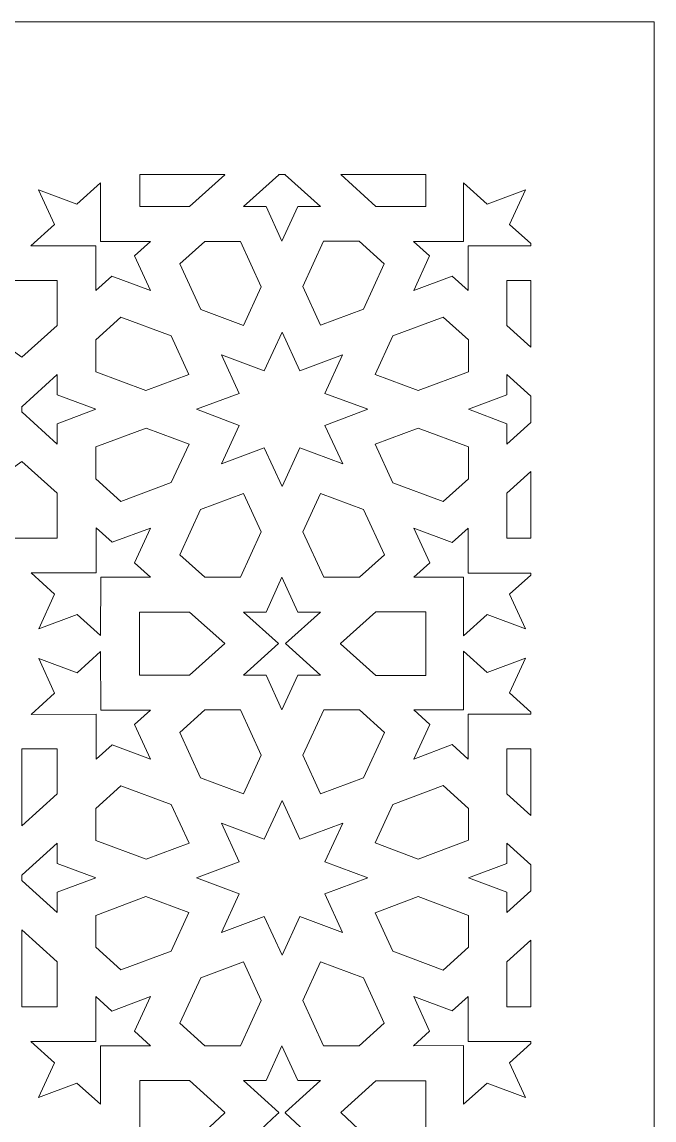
# Model space of a CAD drawing. Header units: millimetres. Extents: x -167 to 167, y -425 to 425.
# Drawn here: x 85.4 to 167, y 282.9 to 424.7 of the extents above; entities that cross this region are included whole.
import ezdxf

# ---------------------------------------------------------------- set-up
doc = ezdxf.new("R2010")
doc.units = ezdxf.units.MM
doc.header["$MEASUREMENT"] = 0
doc.layers.add('Layer 1', color=18, linetype='Continuous', true_color=0x000000)

msp = doc.modelspace()

# ---------------------------------------------------------------- linework, layer by layer
at = {"layer": 'Layer 1', "color": 250, "lineweight": 9, "true_color": 0x333333}
msp.add_lwpolyline([(-167.02, -424.72), (167.02, -424.72), (167.02, 424.72), (-167.02, 424.72)], close=True, dxfattribs=at)
for points, knots in [([(111.58, 405), (111.58, 405), (111.61, 404.98), (111.61, 404.98), (111.61, 404.98), (107.07, 400.87), (107.07, 400.87), (107.07, 400.87), (100.62, 400.87), (100.62, 400.87), (100.62, 400.87), (100.62, 405), (100.62, 405), (100.62, 405), (111.58, 405), (111.58, 405)], [0, 0, 0, 0, 0.2, 0.2, 0.2, 0.4, 0.4, 0.4, 0.6, 0.6, 0.6, 0.8, 0.8, 0.8, 1, 1, 1, 1]), ([(118.57, 404.97), (118.58, 404.97), (118.55, 405), (118.55, 405), (118.55, 405), (119.45, 405), (119.45, 405), (119.45, 405), (119.42, 404.97), (119.42, 404.97), (119.42, 404.97), (123.97, 400.87), (123.97, 400.87), (123.97, 400.87), (121.05, 400.87), (121.05, 400.87), (121.05, 400.87), (118.99, 396.39), (118.99, 396.39), (118.99, 396.39), (116.94, 400.87), (116.94, 400.87), (116.94, 400.87), (114.02, 400.87), (114.02, 400.87), (114.02, 400.87), (118.57, 404.97), (118.57, 404.97)], [0, 0, 0, 0, 0.090909, 0.090909, 0.090909, 0.181818, 0.181818, 0.181818, 0.454545, 0.454545, 0.454545, 0.545455, 0.545455, 0.545455, 0.636364, 0.636364, 0.636364, 0.727273, 0.727273, 0.727273, 0.818182, 0.818182, 0.818182, 0.909091, 0.909091, 0.909091, 1, 1, 1, 1]), ([(137.56, 405), (137.56, 405), (137.56, 400.89), (137.56, 400.89), (137.56, 400.89), (131.11, 400.89), (131.11, 400.89), (131.11, 400.89), (126.57, 405), (126.57, 405), (126.57, 405), (137.56, 405), (137.56, 405)], [0, 0, 0, 0, 0.25, 0.25, 0.25, 0.5, 0.5, 0.5, 0.75, 0.75, 0.75, 1, 1, 1, 1]), ([(89.61, 398.56), (89.61, 398.56), (87.56, 403.04), (87.56, 403.04), (87.56, 403.04), (92.52, 401.19), (92.52, 401.19), (92.52, 401.19), (95.56, 403.93), (95.56, 403.93), (95.56, 403.93), (95.57, 396.36), (95.57, 396.36), (95.57, 396.36), (102, 396.36), (102, 396.36), (102, 396.36), (99.94, 394.5), (99.94, 394.5), (99.94, 394.5), (102, 390.02), (102, 390.02), (102, 390.02), (97.03, 391.88), (97.03, 391.88), (97.03, 391.88), (94.97, 390.02), (94.97, 390.02), (94.97, 390.02), (94.97, 395.82), (94.97, 395.82), (94.97, 395.82), (86.57, 395.82), (86.57, 395.82), (86.57, 395.82), (89.61, 398.56), (89.61, 398.56)], [0, 0, 0, 0, 0.083333, 0.083333, 0.083333, 0.166667, 0.166667, 0.166667, 0.25, 0.25, 0.25, 0.333333, 0.333333, 0.333333, 0.416667, 0.416667, 0.416667, 0.5, 0.5, 0.5, 0.583333, 0.583333, 0.583333, 0.666667, 0.666667, 0.666667, 0.75, 0.75, 0.75, 0.833333, 0.833333, 0.833333, 0.916667, 0.916667, 0.916667, 1, 1, 1, 1]), ([(142.43, 396.36), (142.43, 396.36), (142.43, 403.92), (142.43, 403.92), (142.43, 403.92), (145.47, 401.19), (145.47, 401.19), (145.47, 401.19), (150.44, 403.04), (150.44, 403.04), (150.44, 403.04), (148.38, 398.56), (148.38, 398.56), (148.38, 398.56), (151.12, 396.09), (151.12, 396.09), (151.12, 396.09), (151.12, 395.81), (151.12, 395.81), (151.12, 395.81), (143.02, 395.82), (143.02, 395.82), (143.02, 395.82), (143.03, 390.02), (143.03, 390.02), (143.03, 390.02), (140.96, 391.88), (140.96, 391.88), (140.96, 391.88), (136, 390.02), (136, 390.02), (136, 390.02), (138.05, 394.5), (138.05, 394.5), (138.05, 394.5), (135.99, 396.36), (135.99, 396.36), (135.99, 396.36), (142.43, 396.36), (142.43, 396.36)], [0, 0, 0, 0, 0.076923, 0.076923, 0.076923, 0.153846, 0.153846, 0.153846, 0.230769, 0.230769, 0.230769, 0.307692, 0.307692, 0.307692, 0.384615, 0.384615, 0.384615, 0.461538, 0.461538, 0.461538, 0.538462, 0.538462, 0.538462, 0.615385, 0.615385, 0.615385, 0.692308, 0.692308, 0.692308, 0.769231, 0.769231, 0.769231, 0.846154, 0.846154, 0.846154, 0.923077, 0.923077, 0.923077, 1, 1, 1, 1]), ([(109.03, 396.37), (109.03, 396.37), (113.63, 396.38), (113.63, 396.38), (113.63, 396.38), (116.32, 390.51), (116.32, 390.51), (116.32, 390.51), (114.03, 385.53), (114.03, 385.53), (114.03, 385.53), (108.5, 387.6), (108.5, 387.6), (108.5, 387.6), (105.8, 393.46), (105.8, 393.46), (105.8, 393.46), (109.03, 396.37), (109.03, 396.37)], [0, 0, 0, 0, 0.166667, 0.166667, 0.166667, 0.333333, 0.333333, 0.333333, 0.5, 0.5, 0.5, 0.666667, 0.666667, 0.666667, 0.833333, 0.833333, 0.833333, 1, 1, 1, 1]), ([(124.37, 396.41), (124.37, 396.41), (128.94, 396.41), (128.94, 396.41), (128.94, 396.41), (132.19, 393.48), (132.19, 393.48), (132.19, 393.48), (129.5, 387.61), (129.5, 387.61), (129.5, 387.61), (123.98, 385.55), (123.98, 385.55), (123.98, 385.55), (121.68, 390.55), (121.68, 390.55), (121.68, 390.55), (124.37, 396.41), (124.37, 396.41)], [0, 0, 0, 0, 0.166667, 0.166667, 0.166667, 0.333333, 0.333333, 0.333333, 0.5, 0.5, 0.5, 0.666667, 0.666667, 0.666667, 0.833333, 0.833333, 0.833333, 1, 1, 1, 1]), ([(85.42, 391.34), (85.42, 391.34), (89.97, 391.34), (89.97, 391.34), (89.97, 391.34), (89.97, 385.52), (89.97, 385.52), (89.97, 385.52), (85.42, 381.41), (85.42, 381.41), (85.42, 381.41), (79.68, 385.52), (79.68, 385.52), (79.68, 385.52), (79.68, 391.34), (79.68, 391.34), (79.68, 391.34), (85.42, 391.34), (85.42, 391.34)], [0, 0, 0, 0, 0.166667, 0.166667, 0.166667, 0.333333, 0.333333, 0.333333, 0.5, 0.5, 0.5, 0.666667, 0.666667, 0.666667, 0.833333, 0.833333, 0.833333, 1, 1, 1, 1]), ([(151.12, 391.34), (151.12, 391.34), (151.12, 382.73), (151.12, 382.73), (151.12, 382.73), (148.02, 385.52), (148.02, 385.52), (148.02, 385.52), (148.02, 391.34), (148.02, 391.34), (148.02, 391.34), (151.12, 391.34), (151.12, 391.34)], [0, 0, 0, 0, 0.25, 0.25, 0.25, 0.5, 0.5, 0.5, 0.75, 0.75, 0.75, 1, 1, 1, 1]), ([(98.19, 386.58), (98.19, 386.58), (104.68, 384.16), (104.68, 384.16), (104.68, 384.16), (106.97, 379.17), (106.97, 379.17), (106.97, 379.17), (101.43, 377.11), (101.43, 377.11), (101.43, 377.11), (94.94, 379.53), (94.94, 379.53), (94.94, 379.53), (94.94, 383.65), (94.94, 383.65), (94.94, 383.65), (98.19, 386.58), (98.19, 386.58)], [0, 0, 0, 0, 0.166667, 0.166667, 0.166667, 0.333333, 0.333333, 0.333333, 0.5, 0.5, 0.5, 0.666667, 0.666667, 0.666667, 0.833333, 0.833333, 0.833333, 1, 1, 1, 1]), ([(133.31, 384.16), (133.31, 384.16), (139.81, 386.59), (139.81, 386.59), (139.81, 386.59), (143.06, 383.66), (143.06, 383.66), (143.06, 383.66), (143.06, 379.54), (143.06, 379.54), (143.06, 379.54), (136.56, 377.11), (136.56, 377.11), (136.56, 377.11), (131.02, 379.18), (131.02, 379.18), (131.02, 379.18), (133.31, 384.16), (133.31, 384.16)], [0, 0, 0, 0, 0.166667, 0.166667, 0.166667, 0.333333, 0.333333, 0.333333, 0.5, 0.5, 0.5, 0.666667, 0.666667, 0.666667, 0.833333, 0.833333, 0.833333, 1, 1, 1, 1]), ([(113.47, 376.75), (113.47, 376.75), (111.18, 381.74), (111.18, 381.74), (111.18, 381.74), (116.71, 379.67), (116.71, 379.67), (116.71, 379.67), (119, 384.66), (119, 384.66), (119, 384.66), (121.29, 379.68), (121.29, 379.68), (121.29, 379.68), (126.82, 381.74), (126.82, 381.74), (126.82, 381.74), (124.53, 376.75), (124.53, 376.75), (124.53, 376.75), (130.06, 374.69), (130.06, 374.69), (130.06, 374.69), (124.54, 372.62), (124.54, 372.62), (124.54, 372.62), (126.83, 367.64), (126.83, 367.64), (126.83, 367.64), (121.29, 369.7), (121.29, 369.7), (121.29, 369.7), (119, 364.71), (119, 364.71), (119, 364.71), (116.71, 369.7), (116.71, 369.7), (116.71, 369.7), (111.18, 367.63), (111.18, 367.63), (111.18, 367.63), (113.47, 372.62), (113.47, 372.62), (113.47, 372.62), (107.94, 374.69), (107.94, 374.69), (107.94, 374.69), (113.47, 376.75), (113.47, 376.75)], [0, 0, 0, 0, 0.0625, 0.0625, 0.0625, 0.125, 0.125, 0.125, 0.1875, 0.1875, 0.1875, 0.25, 0.25, 0.25, 0.3125, 0.3125, 0.3125, 0.375, 0.375, 0.375, 0.4375, 0.4375, 0.4375, 0.5, 0.5, 0.5, 0.5625, 0.5625, 0.5625, 0.625, 0.625, 0.625, 0.6875, 0.6875, 0.6875, 0.75, 0.75, 0.75, 0.8125, 0.8125, 0.8125, 0.875, 0.875, 0.875, 0.9375, 0.9375, 0.9375, 1, 1, 1, 1]), ([(85.43, 375.06), (85.43, 375.06), (89.98, 379.17), (89.98, 379.17), (89.98, 379.17), (89.98, 376.54), (89.98, 376.54), (89.98, 376.54), (94.95, 374.69), (94.95, 374.69), (94.95, 374.69), (89.98, 372.83), (89.98, 372.83), (89.98, 372.83), (89.98, 370.2), (89.98, 370.2), (89.98, 370.2), (85.44, 374.3), (85.44, 374.3), (85.44, 374.3), (85.42, 374.29), (85.42, 374.29), (85.42, 374.29), (85.42, 375.08), (85.42, 375.08), (85.42, 375.08), (85.43, 375.06), (85.43, 375.06)], [0, 0, 0, 0, 0.111111, 0.111111, 0.111111, 0.222222, 0.222222, 0.222222, 0.333333, 0.333333, 0.333333, 0.444444, 0.444444, 0.444444, 0.555556, 0.555556, 0.555556, 0.666667, 0.666667, 0.666667, 0.777778, 0.777778, 0.777778, 0.888889, 0.888889, 0.888889, 1, 1, 1, 1]), ([(148.03, 376.54), (148.03, 376.54), (148.03, 379.17), (148.03, 379.17), (148.03, 379.17), (151.12, 376.38), (151.12, 376.38), (151.12, 376.38), (151.12, 372.99), (151.12, 372.99), (151.12, 372.99), (148.03, 370.2), (148.03, 370.2), (148.03, 370.2), (148.03, 372.83), (148.03, 372.83), (148.03, 372.83), (143.06, 374.69), (143.06, 374.69), (143.06, 374.69), (148.03, 376.54), (148.03, 376.54)], [0, 0, 0, 0, 0.142857, 0.142857, 0.142857, 0.285714, 0.285714, 0.285714, 0.428571, 0.428571, 0.428571, 0.571429, 0.571429, 0.571429, 0.714286, 0.714286, 0.714286, 0.857143, 0.857143, 0.857143, 1, 1, 1, 1]), ([(101.45, 372.27), (101.45, 372.27), (106.99, 370.2), (106.99, 370.2), (106.99, 370.2), (104.7, 365.22), (104.7, 365.22), (104.7, 365.22), (98.2, 362.79), (98.2, 362.79), (98.2, 362.79), (94.95, 365.73), (94.95, 365.73), (94.95, 365.73), (94.95, 369.84), (94.95, 369.84), (94.95, 369.84), (101.45, 372.27), (101.45, 372.27)], [0, 0, 0, 0, 0.166667, 0.166667, 0.166667, 0.333333, 0.333333, 0.333333, 0.5, 0.5, 0.5, 0.666667, 0.666667, 0.666667, 0.833333, 0.833333, 0.833333, 1, 1, 1, 1]), ([(136.56, 372.26), (136.56, 372.26), (143.06, 369.83), (143.06, 369.83), (143.06, 369.83), (143.06, 365.71), (143.06, 365.71), (143.06, 365.71), (139.81, 362.78), (139.81, 362.78), (139.81, 362.78), (133.31, 365.21), (133.31, 365.21), (133.31, 365.21), (131.02, 370.19), (131.02, 370.19), (131.02, 370.19), (136.56, 372.26), (136.56, 372.26)], [0, 0, 0, 0, 0.166667, 0.166667, 0.166667, 0.333333, 0.333333, 0.333333, 0.5, 0.5, 0.5, 0.666667, 0.666667, 0.666667, 0.833333, 0.833333, 0.833333, 1, 1, 1, 1]), ([(85.42, 367.96), (85.42, 367.96), (89.97, 363.85), (89.97, 363.85), (89.97, 363.85), (89.97, 358.03), (89.97, 358.03), (89.97, 358.03), (85.42, 358.03), (85.42, 358.03), (85.42, 358.03), (79.68, 358.03), (79.68, 358.03), (79.68, 358.03), (79.68, 363.85), (79.68, 363.85), (79.68, 363.85), (85.42, 367.96), (85.42, 367.96)], [0, 0, 0, 0, 0.166667, 0.166667, 0.166667, 0.333333, 0.333333, 0.333333, 0.5, 0.5, 0.5, 0.666667, 0.666667, 0.666667, 0.833333, 0.833333, 0.833333, 1, 1, 1, 1]), ([(151.12, 366.64), (151.12, 366.64), (151.12, 358.03), (151.12, 358.03), (151.12, 358.03), (148.02, 358.03), (148.02, 358.03), (148.02, 358.03), (148.02, 363.85), (148.02, 363.85), (148.02, 363.85), (151.12, 366.64), (151.12, 366.64)], [0, 0, 0, 0, 0.25, 0.25, 0.25, 0.5, 0.5, 0.5, 0.75, 0.75, 0.75, 1, 1, 1, 1]), ([(108.48, 361.77), (108.48, 361.77), (114.02, 363.83), (114.02, 363.83), (114.02, 363.83), (116.31, 358.85), (116.31, 358.85), (116.31, 358.85), (113.62, 352.99), (113.62, 352.99), (113.62, 352.99), (109.02, 352.99), (109.02, 352.99), (109.02, 352.99), (105.79, 355.9), (105.79, 355.9), (105.79, 355.9), (108.48, 361.77), (108.48, 361.77)], [0, 0, 0, 0, 0.166667, 0.166667, 0.166667, 0.333333, 0.333333, 0.333333, 0.5, 0.5, 0.5, 0.666667, 0.666667, 0.666667, 0.833333, 0.833333, 0.833333, 1, 1, 1, 1]), ([(123.98, 363.83), (123.98, 363.83), (129.51, 361.77), (129.51, 361.77), (129.51, 361.77), (132.21, 355.9), (132.21, 355.9), (132.21, 355.9), (128.98, 352.99), (128.98, 352.99), (128.98, 352.99), (124.38, 352.99), (124.38, 352.99), (124.38, 352.99), (121.69, 358.85), (121.69, 358.85), (121.69, 358.85), (123.98, 363.83), (123.98, 363.83)], [0, 0, 0, 0, 0.166667, 0.166667, 0.166667, 0.333333, 0.333333, 0.333333, 0.5, 0.5, 0.5, 0.666667, 0.666667, 0.666667, 0.833333, 0.833333, 0.833333, 1, 1, 1, 1]), ([(94.99, 353.57), (94.99, 353.57), (94.99, 359.37), (94.99, 359.37), (94.99, 359.37), (97.05, 357.51), (97.05, 357.51), (97.05, 357.51), (102.02, 359.36), (102.02, 359.36), (102.02, 359.36), (99.96, 354.88), (99.96, 354.88), (99.96, 354.88), (102.02, 353.02), (102.02, 353.02), (102.02, 353.02), (95.59, 353.03), (95.59, 353.03), (95.59, 353.03), (95.58, 345.46), (95.58, 345.46), (95.58, 345.46), (92.55, 348.2), (92.55, 348.2), (92.55, 348.2), (87.58, 346.34), (87.58, 346.34), (87.58, 346.34), (89.64, 350.82), (89.64, 350.82), (89.64, 350.82), (86.59, 353.57), (86.59, 353.57), (86.59, 353.57), (94.99, 353.57), (94.99, 353.57)], [0, 0, 0, 0, 0.083333, 0.083333, 0.083333, 0.166667, 0.166667, 0.166667, 0.25, 0.25, 0.25, 0.333333, 0.333333, 0.333333, 0.416667, 0.416667, 0.416667, 0.5, 0.5, 0.5, 0.583333, 0.583333, 0.583333, 0.666667, 0.666667, 0.666667, 0.75, 0.75, 0.75, 0.833333, 0.833333, 0.833333, 0.916667, 0.916667, 0.916667, 1, 1, 1, 1]), ([(138.06, 354.86), (138.06, 354.86), (136, 359.34), (136, 359.34), (136, 359.34), (140.97, 357.49), (140.97, 357.49), (140.97, 357.49), (143.03, 359.35), (143.03, 359.35), (143.03, 359.35), (143.03, 353.54), (143.03, 353.54), (143.03, 353.54), (151.12, 353.54), (151.12, 353.54), (151.12, 353.54), (151.12, 353.27), (151.12, 353.27), (151.12, 353.27), (148.38, 350.8), (148.38, 350.8), (148.38, 350.8), (150.43, 346.32), (150.43, 346.32), (150.43, 346.32), (145.47, 348.17), (145.47, 348.17), (145.47, 348.17), (142.42, 345.43), (142.42, 345.43), (142.42, 345.43), (142.43, 353.01), (142.43, 353.01), (142.43, 353.01), (136, 353), (136, 353), (136, 353), (138.06, 354.86), (138.06, 354.86)], [0, 0, 0, 0, 0.076923, 0.076923, 0.076923, 0.153846, 0.153846, 0.153846, 0.230769, 0.230769, 0.230769, 0.307692, 0.307692, 0.307692, 0.384615, 0.384615, 0.384615, 0.461538, 0.461538, 0.461538, 0.538462, 0.538462, 0.538462, 0.615385, 0.615385, 0.615385, 0.692308, 0.692308, 0.692308, 0.769231, 0.769231, 0.769231, 0.846154, 0.846154, 0.846154, 0.923077, 0.923077, 0.923077, 1, 1, 1, 1]), ([(116.94, 348.51), (116.94, 348.51), (118.99, 352.99), (118.99, 352.99), (118.99, 352.99), (121.05, 348.51), (121.05, 348.51), (121.05, 348.51), (123.97, 348.51), (123.97, 348.51), (123.97, 348.51), (119.44, 344.43), (119.44, 344.43), (119.44, 344.43), (123.97, 340.35), (123.97, 340.35), (123.97, 340.35), (121.05, 340.35), (121.05, 340.35), (121.05, 340.35), (118.99, 335.87), (118.99, 335.87), (118.99, 335.87), (116.94, 340.35), (116.94, 340.35), (116.94, 340.35), (114.02, 340.35), (114.02, 340.35), (114.02, 340.35), (118.55, 344.43), (118.55, 344.43), (118.55, 344.43), (114.02, 348.51), (114.02, 348.51), (114.02, 348.51), (116.94, 348.51), (116.94, 348.51)], [0, 0, 0, 0, 0.083333, 0.083333, 0.083333, 0.166667, 0.166667, 0.166667, 0.25, 0.25, 0.25, 0.333333, 0.333333, 0.333333, 0.416667, 0.416667, 0.416667, 0.5, 0.5, 0.5, 0.583333, 0.583333, 0.583333, 0.666667, 0.666667, 0.666667, 0.75, 0.75, 0.75, 0.833333, 0.833333, 0.833333, 0.916667, 0.916667, 0.916667, 1, 1, 1, 1]), ([(107.07, 348.51), (107.07, 348.51), (111.59, 344.43), (111.59, 344.43), (111.59, 344.43), (107.07, 340.36), (107.07, 340.36), (107.07, 340.36), (100.61, 340.36), (100.61, 340.36), (100.61, 340.36), (100.61, 348.51), (100.61, 348.51), (100.61, 348.51), (107.07, 348.51), (107.07, 348.51)], [0, 0, 0, 0, 0.2, 0.2, 0.2, 0.4, 0.4, 0.4, 0.6, 0.6, 0.6, 0.8, 0.8, 0.8, 1, 1, 1, 1]), ([(131.1, 348.53), (131.1, 348.53), (137.55, 348.53), (137.55, 348.53), (137.55, 348.53), (137.55, 340.33), (137.55, 340.33), (137.55, 340.33), (131.1, 340.33), (131.1, 340.33), (131.1, 340.33), (126.56, 344.42), (126.56, 344.42), (126.56, 344.42), (126.57, 344.43), (126.56, 344.44), (126.56, 344.44), (131.1, 348.53), (131.1, 348.53)], [0, 0, 0, 0, 0.142857, 0.142857, 0.142857, 0.285714, 0.285714, 0.285714, 0.428571, 0.428571, 0.428571, 0.571429, 0.571429, 0.571429, 0.857143, 0.857143, 0.857143, 1, 1, 1, 1]), ([(89.64, 338.04), (89.64, 338.04), (87.58, 342.52), (87.58, 342.52), (87.58, 342.52), (92.55, 340.66), (92.55, 340.66), (92.55, 340.66), (95.58, 343.4), (95.58, 343.4), (95.58, 343.4), (95.59, 335.84), (95.59, 335.84), (95.59, 335.84), (102.02, 335.84), (102.02, 335.84), (102.02, 335.84), (99.96, 333.98), (99.96, 333.98), (99.96, 333.98), (102.02, 329.5), (102.02, 329.5), (102.02, 329.5), (97.05, 331.36), (97.05, 331.36), (97.05, 331.36), (94.99, 329.49), (94.99, 329.49), (94.99, 329.49), (94.99, 335.3), (94.99, 335.3), (94.99, 335.3), (86.59, 335.29), (86.59, 335.29), (86.59, 335.29), (89.64, 338.04), (89.64, 338.04)], [0, 0, 0, 0, 0.083333, 0.083333, 0.083333, 0.166667, 0.166667, 0.166667, 0.25, 0.25, 0.25, 0.333333, 0.333333, 0.333333, 0.416667, 0.416667, 0.416667, 0.5, 0.5, 0.5, 0.583333, 0.583333, 0.583333, 0.666667, 0.666667, 0.666667, 0.75, 0.75, 0.75, 0.833333, 0.833333, 0.833333, 0.916667, 0.916667, 0.916667, 1, 1, 1, 1]), ([(142.43, 335.86), (142.43, 335.86), (142.42, 343.44), (142.42, 343.44), (142.42, 343.44), (145.47, 340.69), (145.47, 340.69), (145.47, 340.69), (150.43, 342.55), (150.43, 342.55), (150.43, 342.55), (148.38, 338.07), (148.38, 338.07), (148.38, 338.07), (151.12, 335.59), (151.12, 335.59), (151.12, 335.59), (151.12, 335.33), (151.12, 335.33), (151.12, 335.33), (143.03, 335.32), (143.03, 335.32), (143.03, 335.32), (143.03, 329.52), (143.03, 329.52), (143.03, 329.52), (140.97, 331.38), (140.97, 331.38), (140.97, 331.38), (136, 329.52), (136, 329.52), (136, 329.52), (138.06, 334), (138.06, 334), (138.06, 334), (136, 335.86), (136, 335.86), (136, 335.86), (142.43, 335.86), (142.43, 335.86)], [0, 0, 0, 0, 0.076923, 0.076923, 0.076923, 0.153846, 0.153846, 0.153846, 0.230769, 0.230769, 0.230769, 0.307692, 0.307692, 0.307692, 0.384615, 0.384615, 0.384615, 0.461538, 0.461538, 0.461538, 0.538462, 0.538462, 0.538462, 0.615385, 0.615385, 0.615385, 0.692308, 0.692308, 0.692308, 0.769231, 0.769231, 0.769231, 0.846154, 0.846154, 0.846154, 0.923077, 0.923077, 0.923077, 1, 1, 1, 1]), ([(109.02, 335.87), (109.02, 335.87), (113.62, 335.87), (113.62, 335.87), (113.62, 335.87), (116.31, 330.01), (116.31, 330.01), (116.31, 330.01), (114.02, 325.03), (114.02, 325.03), (114.02, 325.03), (108.48, 327.1), (108.48, 327.1), (108.48, 327.1), (105.79, 332.96), (105.79, 332.96), (105.79, 332.96), (109.02, 335.87), (109.02, 335.87)], [0, 0, 0, 0, 0.166667, 0.166667, 0.166667, 0.333333, 0.333333, 0.333333, 0.5, 0.5, 0.5, 0.666667, 0.666667, 0.666667, 0.833333, 0.833333, 0.833333, 1, 1, 1, 1]), ([(124.38, 335.87), (124.38, 335.87), (128.98, 335.87), (128.98, 335.87), (128.98, 335.87), (132.21, 332.96), (132.21, 332.96), (132.21, 332.96), (129.51, 327.1), (129.51, 327.1), (129.51, 327.1), (123.98, 325.03), (123.98, 325.03), (123.98, 325.03), (121.69, 330.01), (121.69, 330.01), (121.69, 330.01), (124.38, 335.87), (124.38, 335.87)], [0, 0, 0, 0, 0.166667, 0.166667, 0.166667, 0.333333, 0.333333, 0.333333, 0.5, 0.5, 0.5, 0.666667, 0.666667, 0.666667, 0.833333, 0.833333, 0.833333, 1, 1, 1, 1]), ([(89.97, 330.83), (89.97, 330.83), (89.97, 325.01), (89.97, 325.01), (89.97, 325.01), (85.42, 320.91), (85.42, 320.91), (85.42, 320.91), (85.42, 330.83), (85.42, 330.83), (85.42, 330.83), (89.97, 330.83), (89.97, 330.83)], [0, 0, 0, 0, 0.25, 0.25, 0.25, 0.5, 0.5, 0.5, 0.75, 0.75, 0.75, 1, 1, 1, 1]), ([(151.12, 330.83), (151.12, 330.83), (151.12, 322.22), (151.12, 322.22), (151.12, 322.22), (148.02, 325.01), (148.02, 325.01), (148.02, 325.01), (148.02, 330.83), (148.02, 330.83), (148.02, 330.83), (151.12, 330.83), (151.12, 330.83)], [0, 0, 0, 0, 0.25, 0.25, 0.25, 0.5, 0.5, 0.5, 0.75, 0.75, 0.75, 1, 1, 1, 1]), ([(98.2, 326.07), (98.2, 326.07), (104.7, 323.64), (104.7, 323.64), (104.7, 323.64), (106.99, 318.66), (106.99, 318.66), (106.99, 318.66), (101.45, 316.59), (101.45, 316.59), (101.45, 316.59), (94.95, 319.02), (94.95, 319.02), (94.95, 319.02), (94.95, 323.14), (94.95, 323.14), (94.95, 323.14), (98.2, 326.07), (98.2, 326.07)], [0, 0, 0, 0, 0.166667, 0.166667, 0.166667, 0.333333, 0.333333, 0.333333, 0.5, 0.5, 0.5, 0.666667, 0.666667, 0.666667, 0.833333, 0.833333, 0.833333, 1, 1, 1, 1]), ([(133.31, 323.66), (133.31, 323.66), (139.81, 326.09), (139.81, 326.09), (139.81, 326.09), (143.06, 323.15), (143.06, 323.15), (143.06, 323.15), (143.06, 319.03), (143.06, 319.03), (143.06, 319.03), (136.56, 316.61), (136.56, 316.61), (136.56, 316.61), (131.02, 318.68), (131.02, 318.68), (131.02, 318.68), (133.31, 323.66), (133.31, 323.66)], [0, 0, 0, 0, 0.166667, 0.166667, 0.166667, 0.333333, 0.333333, 0.333333, 0.5, 0.5, 0.5, 0.666667, 0.666667, 0.666667, 0.833333, 0.833333, 0.833333, 1, 1, 1, 1]), ([(113.47, 316.24), (113.47, 316.24), (111.18, 321.23), (111.18, 321.23), (111.18, 321.23), (116.71, 319.17), (116.71, 319.17), (116.71, 319.17), (119, 324.15), (119, 324.15), (119, 324.15), (121.29, 319.16), (121.29, 319.16), (121.29, 319.16), (126.83, 321.23), (126.83, 321.23), (126.83, 321.23), (124.54, 316.24), (124.54, 316.24), (124.54, 316.24), (130.06, 314.18), (130.06, 314.18), (130.06, 314.18), (124.53, 312.11), (124.53, 312.11), (124.53, 312.11), (126.82, 307.12), (126.82, 307.12), (126.82, 307.12), (121.29, 309.19), (121.29, 309.19), (121.29, 309.19), (119, 304.2), (119, 304.2), (119, 304.2), (116.71, 309.19), (116.71, 309.19), (116.71, 309.19), (111.18, 307.12), (111.18, 307.12), (111.18, 307.12), (113.47, 312.11), (113.47, 312.11), (113.47, 312.11), (107.94, 314.18), (107.94, 314.18), (107.94, 314.18), (113.47, 316.24), (113.47, 316.24)], [0, 0, 0, 0, 0.0625, 0.0625, 0.0625, 0.125, 0.125, 0.125, 0.1875, 0.1875, 0.1875, 0.25, 0.25, 0.25, 0.3125, 0.3125, 0.3125, 0.375, 0.375, 0.375, 0.4375, 0.4375, 0.4375, 0.5, 0.5, 0.5, 0.5625, 0.5625, 0.5625, 0.625, 0.625, 0.625, 0.6875, 0.6875, 0.6875, 0.75, 0.75, 0.75, 0.8125, 0.8125, 0.8125, 0.875, 0.875, 0.875, 0.9375, 0.9375, 0.9375, 1, 1, 1, 1]), ([(85.44, 314.56), (85.44, 314.56), (89.98, 318.66), (89.98, 318.66), (89.98, 318.66), (89.98, 316.03), (89.98, 316.03), (89.98, 316.03), (94.95, 314.18), (94.95, 314.18), (94.95, 314.18), (89.98, 312.32), (89.98, 312.32), (89.98, 312.32), (89.98, 309.69), (89.98, 309.69), (89.98, 309.69), (85.43, 313.8), (85.43, 313.8), (85.43, 313.8), (85.42, 313.79), (85.42, 313.79), (85.42, 313.79), (85.42, 314.57), (85.42, 314.57), (85.42, 314.57), (85.44, 314.56), (85.44, 314.56)], [0, 0, 0, 0, 0.111111, 0.111111, 0.111111, 0.222222, 0.222222, 0.222222, 0.333333, 0.333333, 0.333333, 0.444444, 0.444444, 0.444444, 0.555556, 0.555556, 0.555556, 0.666667, 0.666667, 0.666667, 0.777778, 0.777778, 0.777778, 0.888889, 0.888889, 0.888889, 1, 1, 1, 1]), ([(148.03, 316.03), (148.03, 316.03), (148.03, 318.66), (148.03, 318.66), (148.03, 318.66), (151.12, 315.87), (151.12, 315.87), (151.12, 315.87), (151.12, 312.48), (151.12, 312.48), (151.12, 312.48), (148.03, 309.69), (148.03, 309.69), (148.03, 309.69), (148.03, 312.32), (148.03, 312.32), (148.03, 312.32), (143.06, 314.18), (143.06, 314.18), (143.06, 314.18), (148.03, 316.03), (148.03, 316.03)], [0, 0, 0, 0, 0.142857, 0.142857, 0.142857, 0.285714, 0.285714, 0.285714, 0.428571, 0.428571, 0.428571, 0.571429, 0.571429, 0.571429, 0.714286, 0.714286, 0.714286, 0.857143, 0.857143, 0.857143, 1, 1, 1, 1]), ([(101.43, 311.76), (101.43, 311.76), (106.97, 309.69), (106.97, 309.69), (106.97, 309.69), (104.68, 304.71), (104.68, 304.71), (104.68, 304.71), (98.19, 302.28), (98.19, 302.28), (98.19, 302.28), (94.94, 305.21), (94.94, 305.21), (94.94, 305.21), (94.94, 309.33), (94.94, 309.33), (94.94, 309.33), (101.43, 311.76), (101.43, 311.76)], [0, 0, 0, 0, 0.166667, 0.166667, 0.166667, 0.333333, 0.333333, 0.333333, 0.5, 0.5, 0.5, 0.666667, 0.666667, 0.666667, 0.833333, 0.833333, 0.833333, 1, 1, 1, 1]), ([(136.56, 311.75), (136.56, 311.75), (143.06, 309.32), (143.06, 309.32), (143.06, 309.32), (143.06, 305.21), (143.06, 305.21), (143.06, 305.21), (139.81, 302.27), (139.81, 302.27), (139.81, 302.27), (133.31, 304.7), (133.31, 304.7), (133.31, 304.7), (131.02, 309.68), (131.02, 309.68), (131.02, 309.68), (136.56, 311.75), (136.56, 311.75)], [0, 0, 0, 0, 0.166667, 0.166667, 0.166667, 0.333333, 0.333333, 0.333333, 0.5, 0.5, 0.5, 0.666667, 0.666667, 0.666667, 0.833333, 0.833333, 0.833333, 1, 1, 1, 1]), ([(89.97, 303.35), (89.97, 303.35), (89.97, 297.52), (89.97, 297.52), (89.97, 297.52), (85.42, 297.52), (85.42, 297.52), (85.42, 297.52), (85.42, 307.45), (85.42, 307.45), (85.42, 307.45), (89.97, 303.35), (89.97, 303.35)], [0, 0, 0, 0, 0.25, 0.25, 0.25, 0.5, 0.5, 0.5, 0.75, 0.75, 0.75, 1, 1, 1, 1]), ([(151.12, 306.13), (151.12, 306.13), (151.12, 297.52), (151.12, 297.52), (151.12, 297.52), (148.02, 297.52), (148.02, 297.52), (148.02, 297.52), (148.02, 303.35), (148.02, 303.35), (148.02, 303.35), (151.12, 306.13), (151.12, 306.13)], [0, 0, 0, 0, 0.25, 0.25, 0.25, 0.5, 0.5, 0.5, 0.75, 0.75, 0.75, 1, 1, 1, 1]), ([(108.5, 301.26), (108.5, 301.26), (114.03, 303.33), (114.03, 303.33), (114.03, 303.33), (116.32, 298.35), (116.32, 298.35), (116.32, 298.35), (113.63, 292.49), (113.63, 292.49), (113.63, 292.49), (109.03, 292.49), (109.03, 292.49), (109.03, 292.49), (105.8, 295.4), (105.8, 295.4), (105.8, 295.4), (108.5, 301.26), (108.5, 301.26)], [0, 0, 0, 0, 0.166667, 0.166667, 0.166667, 0.333333, 0.333333, 0.333333, 0.5, 0.5, 0.5, 0.666667, 0.666667, 0.666667, 0.833333, 0.833333, 0.833333, 1, 1, 1, 1]), ([(123.98, 303.31), (123.98, 303.31), (129.5, 301.25), (129.5, 301.25), (129.5, 301.25), (132.19, 295.39), (132.19, 295.39), (132.19, 295.39), (128.94, 292.46), (128.94, 292.46), (128.94, 292.46), (124.37, 292.46), (124.37, 292.46), (124.37, 292.46), (121.68, 298.32), (121.68, 298.32), (121.68, 298.32), (123.98, 303.31), (123.98, 303.31)], [0, 0, 0, 0, 0.166667, 0.166667, 0.166667, 0.333333, 0.333333, 0.333333, 0.5, 0.5, 0.5, 0.666667, 0.666667, 0.666667, 0.833333, 0.833333, 0.833333, 1, 1, 1, 1]), ([(94.97, 293.04), (94.97, 293.04), (94.97, 298.84), (94.97, 298.84), (94.97, 298.84), (97.03, 296.98), (97.03, 296.98), (97.03, 296.98), (102, 298.84), (102, 298.84), (102, 298.84), (99.94, 294.36), (99.94, 294.36), (99.94, 294.36), (102, 292.5), (102, 292.5), (102, 292.5), (95.57, 292.5), (95.57, 292.5), (95.57, 292.5), (95.56, 284.94), (95.56, 284.94), (95.56, 284.94), (92.52, 287.68), (92.52, 287.68), (92.52, 287.68), (87.56, 285.82), (87.56, 285.82), (87.56, 285.82), (89.61, 290.3), (89.61, 290.3), (89.61, 290.3), (86.57, 293.05), (86.57, 293.05), (86.57, 293.05), (94.97, 293.04), (94.97, 293.04)], [0, 0, 0, 0, 0.083333, 0.083333, 0.083333, 0.166667, 0.166667, 0.166667, 0.25, 0.25, 0.25, 0.333333, 0.333333, 0.333333, 0.416667, 0.416667, 0.416667, 0.5, 0.5, 0.5, 0.583333, 0.583333, 0.583333, 0.666667, 0.666667, 0.666667, 0.75, 0.75, 0.75, 0.833333, 0.833333, 0.833333, 0.916667, 0.916667, 0.916667, 1, 1, 1, 1]), ([(138.05, 294.36), (138.05, 294.36), (136, 298.84), (136, 298.84), (136, 298.84), (140.96, 296.99), (140.96, 296.99), (140.96, 296.99), (143.03, 298.85), (143.03, 298.85), (143.03, 298.85), (143.02, 293.05), (143.02, 293.05), (143.02, 293.05), (151.12, 293.05), (151.12, 293.05), (151.12, 293.05), (151.12, 292.77), (151.12, 292.77), (151.12, 292.77), (148.38, 290.3), (148.38, 290.3), (148.38, 290.3), (150.44, 285.82), (150.44, 285.82), (150.44, 285.82), (145.47, 287.68), (145.47, 287.68), (145.47, 287.68), (142.43, 284.94), (142.43, 284.94), (142.43, 284.94), (142.43, 292.51), (142.43, 292.51), (142.43, 292.51), (135.99, 292.5), (135.99, 292.5), (135.99, 292.5), (138.05, 294.36), (138.05, 294.36)], [0, 0, 0, 0, 0.076923, 0.076923, 0.076923, 0.153846, 0.153846, 0.153846, 0.230769, 0.230769, 0.230769, 0.307692, 0.307692, 0.307692, 0.384615, 0.384615, 0.384615, 0.461538, 0.461538, 0.461538, 0.538462, 0.538462, 0.538462, 0.615385, 0.615385, 0.615385, 0.692308, 0.692308, 0.692308, 0.769231, 0.769231, 0.769231, 0.846154, 0.846154, 0.846154, 0.923077, 0.923077, 0.923077, 1, 1, 1, 1]), ([(116.94, 287.99), (116.94, 287.99), (118.99, 292.47), (118.99, 292.47), (118.99, 292.47), (121.05, 287.99), (121.05, 287.99), (121.05, 287.99), (123.97, 287.99), (123.97, 287.99), (123.97, 287.99), (119.42, 283.89), (119.42, 283.89), (119.42, 283.89), (119.45, 283.86), (119.45, 283.86), (119.45, 283.86), (119.42, 283.83), (119.42, 283.83), (119.42, 283.83), (123.97, 279.56), (123.97, 279.56), (123.97, 279.56), (121.05, 279.56), (121.05, 279.56), (121.05, 279.56), (118.99, 274.9), (118.99, 274.9), (118.99, 274.9), (116.94, 279.56), (116.94, 279.56), (116.94, 279.56), (114.02, 279.56), (114.02, 279.56), (114.02, 279.56), (118.57, 283.83), (118.58, 283.83), (118.58, 283.83), (118.55, 283.86), (118.55, 283.86), (118.55, 283.86), (118.58, 283.89), (118.57, 283.89), (118.57, 283.89), (114.02, 287.99), (114.02, 287.99), (114.02, 287.99), (116.94, 287.99), (116.94, 287.99)], [0, 0, 0, 0, 0.045455, 0.045455, 0.045455, 0.090909, 0.090909, 0.090909, 0.136364, 0.136364, 0.136364, 0.272727, 0.272727, 0.272727, 0.318182, 0.318182, 0.318182, 0.454545, 0.454545, 0.454545, 0.5, 0.5, 0.5, 0.545455, 0.545455, 0.545455, 0.590909, 0.590909, 0.590909, 0.636364, 0.636364, 0.636364, 0.681818, 0.681818, 0.681818, 0.772727, 0.772727, 0.772727, 0.818182, 0.818182, 0.818182, 0.909091, 0.909091, 0.909091, 0.954545, 0.954545, 0.954545, 1, 1, 1, 1]), ([(107.07, 287.99), (107.07, 287.99), (111.61, 283.89), (111.61, 283.89), (111.61, 283.89), (111.58, 283.86), (111.58, 283.86), (111.58, 283.86), (111.61, 283.84), (111.61, 283.84), (111.61, 283.84), (107.07, 279.56), (107.07, 279.56), (107.07, 279.56), (100.62, 279.56), (100.62, 279.56), (100.62, 279.56), (100.62, 287.99), (100.62, 287.99), (100.62, 287.99), (107.07, 287.99), (107.07, 287.99)], [0, 0, 0, 0, 0.142857, 0.142857, 0.142857, 0.285714, 0.285714, 0.285714, 0.428571, 0.428571, 0.428571, 0.571429, 0.571429, 0.571429, 0.714286, 0.714286, 0.714286, 0.857143, 0.857143, 0.857143, 1, 1, 1, 1]), ([(131.11, 287.97), (131.11, 287.97), (137.56, 287.97), (137.56, 287.97), (137.56, 287.97), (137.56, 279.59), (137.56, 279.59), (137.56, 279.59), (131.11, 279.59), (131.11, 279.59), (131.11, 279.59), (126.57, 283.86), (126.57, 283.86), (126.57, 283.86), (131.11, 287.97), (131.11, 287.97)], [0, 0, 0, 0, 0.2, 0.2, 0.2, 0.4, 0.4, 0.4, 0.6, 0.6, 0.6, 0.8, 0.8, 0.8, 1, 1, 1, 1])]:
    msp.add_open_spline(points, degree=3, knots=knots, dxfattribs=at)

doc.saveas('drawing.dxf')
